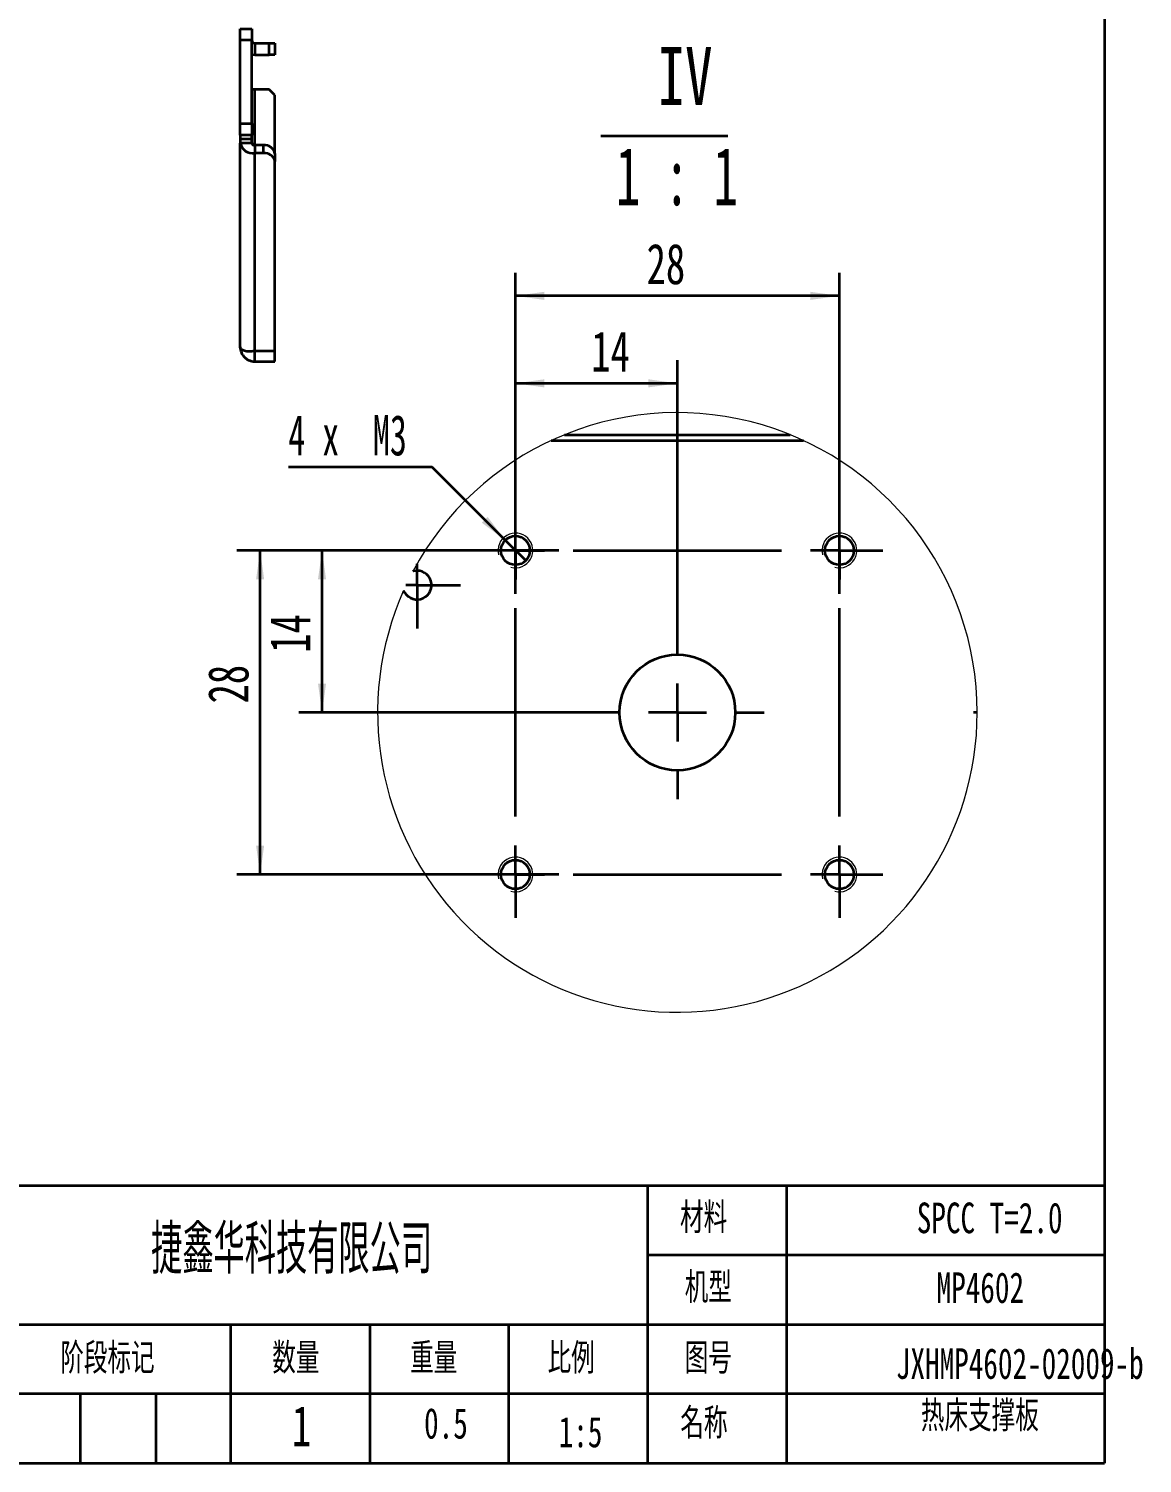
# Model space of a CAD drawing. Header units: millimetres. Extents: x 10 to 515, y -34 to 231.
# Drawn here: x 198.2 to 294.4, y 5.5 to 129.4 of the extents above; entities that cross this region are included whole.
import ezdxf

# ---------------------------------------------------------------- set-up
doc = ezdxf.new("R2010")
doc.units = ezdxf.units.MM
doc.layers.add('FORMAT', color=7, linetype='Continuous', lineweight=35)
doc.layers.add('轮廓实线层', color=7, linetype='Continuous', lineweight=35)
doc.styles.add('SLDTEXTSTYLE0', font='TXT', dxfattribs={"width": 0.7, "bigfont": 'bigfont'})
doc.styles.add('SLDTEXTSTYLE1', font='TXT', dxfattribs={"width": 0.7})
doc.styles.add('SLDTEXTSTYLE2', font='TXT', dxfattribs={"width": 0.579353, "bigfont": 'bigfont'})
doc.styles.add('SLDTEXTSTYLE28', font='TXT', dxfattribs={"width": 0.614286})
doc.styles.add('SLDTEXTSTYLE29', font='TXT', dxfattribs={"width": 0.62})
doc.dimstyles.new('SLDDIMSTYLE11', dxfattribs={"dimtxt": 3.5, "dimasz": 2.5, "dimexe": 0, "dimexo": 0.0625, "dimgap": 0.875, "dimtad": 2, "dimrnd": 1e-09, "dimzin": 12, "dimdsep": 46, "dimtxsty": 'SLDTEXTSTYLE1', "dimsah": 1, "dimcen": 0.09, "dimadec": 0, "dimazin": 3, "dimtfac": 1, "dimtofl": 0, "dimtmove": 0, "dimatfit": 3, "dimfxl": 0, "dimfrac": 2, "dimtolj": 1, "dimtzin": 12, "dimarcsym": 0})
doc.dimstyles.new('SLDDIMSTYLE12', dxfattribs={"dimtxt": 3.5, "dimasz": 2.5, "dimexe": 0, "dimexo": 0.0625, "dimgap": 0.875, "dimtad": 0, "dimtih": 1, "dimtoh": 1, "dimdec": 6, "dimrnd": 1e-09, "dimzin": 12, "dimdsep": 46, "dimtxsty": 'SLDTEXTSTYLE1', "dimblk1": 'NONE', "dimsah": 1, "dimcen": 0, "dimadec": 0, "dimazin": 3, "dimtfac": 1, "dimtmove": 0, "dimatfit": 3, "dimldrblk": 'NONE', "dimfxl": 0, "dimfrac": 2, "dimtolj": 1, "dimtzin": 12, "dimarcsym": 0})

# ---------------------------------------------------------------- blocks, each defined once
blk = doc.blocks.new('SW_NOTE_0_14')
at = {"layer": 'FORMAT', "color": 0, "attachment_point": 2}
for s, insert, char_height, style in [('JXHMP4602-02009-b', (17.12, 3.41), 2.6458, 'SLDTEXTSTYLE1'), ('热床支撑板', (13.67, -1.12), 2.646, 'SLDTEXTSTYLE0')]:
    blk.add_mtext(s, dxfattribs=dict(at, insert=insert, char_height=char_height, style=style))
blk = doc.blocks.new('_D_38')
at = {"layer": 'FORMAT'}
for p, q in [((240.27, 80.58), (240.27, 108.33)), ((268.27, 80.58), (268.27, 108.33)), ((268.27, 106.33), (240.27, 106.33))]:
    blk.add_line(p, q, dxfattribs=at)
for points in [[(240.27, 106.33), (242.77, 105.98), (242.77, 106.68)], [(268.27, 106.33), (265.77, 106.68), (265.77, 105.98)]]:
    blk.add_solid(points, dxfattribs=at)
at = {"layer": 'FORMAT', "insert": (251.61, 110.84), "char_height": 3.5, "attachment_point": 1, "style": 'SLDTEXTSTYLE1'}
blk.add_mtext('28', dxfattribs=at)
blk = doc.blocks.new('_D_39')
at = {"layer": 'FORMAT'}
for p, q in [((244.02, 84.33), (216.21, 84.33)), ((218.21, 56.33), (218.21, 84.33)), ((244.02, 56.33), (216.21, 56.33))]:
    blk.add_line(p, q, dxfattribs=at)
for points in [[(218.21, 84.33), (217.86, 81.83), (218.56, 81.83)], [(218.21, 56.33), (218.56, 58.83), (217.86, 58.83)]]:
    blk.add_solid(points, dxfattribs=at)
at = {"layer": 'FORMAT', "insert": (213.7, 71.11), "char_height": 3.5, "attachment_point": 1, "rotation": 90, "style": 'SLDTEXTSTYLE1'}
blk.add_mtext('28', dxfattribs=at)
blk = doc.blocks.new('_D_40')
at = {"layer": 'FORMAT'}
for p, q in [((240.27, 80.58), (240.27, 100.77)), ((254.27, 77.83), (254.27, 100.77)), ((254.27, 98.77), (240.27, 98.77))]:
    blk.add_line(p, q, dxfattribs=at)
for points in [[(240.27, 98.77), (242.77, 98.42), (242.77, 99.12)], [(254.27, 98.77), (251.77, 99.12), (251.77, 98.42)]]:
    blk.add_solid(points, dxfattribs=at)
at = {"layer": 'FORMAT', "insert": (246.83, 103.28), "char_height": 3.5, "attachment_point": 1, "style": 'SLDTEXTSTYLE1'}
blk.add_mtext('14', dxfattribs=at)
blk = doc.blocks.new('_D_41')
at = {"layer": 'FORMAT'}
for p, q in [((244.02, 84.33), (221.56, 84.33)), ((223.56, 70.33), (223.56, 84.33)), ((246.77, 70.33), (221.56, 70.33))]:
    blk.add_line(p, q, dxfattribs=at)
for points in [[(223.56, 84.33), (223.21, 81.83), (223.91, 81.83)], [(223.56, 70.33), (223.91, 72.83), (223.21, 72.83)]]:
    blk.add_solid(points, dxfattribs=at)
at = {"layer": 'FORMAT', "insert": (219.05, 75.49), "char_height": 3.5, "attachment_point": 1, "rotation": 90, "style": 'SLDTEXTSTYLE1'}
blk.add_mtext('14', dxfattribs=at)
blk = doc.blocks.new('_D_42')
at = {"layer": 'FORMAT'}
for p, q in [((233.07, 91.53), (220.65, 91.53)), ((239.39, 85.21), (233.07, 91.53)), ((241.16, 83.45), (239.39, 85.21))]:
    blk.add_line(p, q, dxfattribs=at)
blk.add_solid([(239.39, 85.21), (237.87, 87.23), (237.37, 86.73)], dxfattribs=at)
at = {"layer": 'FORMAT', "insert": (220.65, 96.04), "char_height": 3.5, "attachment_point": 1, "style": 'SLDTEXTSTYLE28'}
blk.add_mtext('4 x  M3', dxfattribs=at)
blk = doc.blocks.new('_None')
blk = doc.blocks.new('SW_NOTE_0_16')
at = {"layer": 'FORMAT', "color": 0}
blk.add_line((-4.07, -1.22), (6.89, -1.22), dxfattribs=at)
at = {"layer": 'FORMAT', "color": 0, "char_height": 5, "attachment_point": 2}
for s, insert, style in [('IV', (3.2, 6.45), 'SLDTEXTSTYLE1'), ('1 : 1', (2.49, -2.22), 'SLDTEXTSTYLE29')]:
    blk.add_mtext(s, dxfattribs=dict(at, insert=insert, style=style))
blk = doc.blocks.new('SW_CENTERMARKSYMBOL_14')
at = {"layer": 'FORMAT', "color": 0}
for p, q in [((0, 5), (0, 7.5)), ((0, 0), (0, 2.5)), ((-5, 0), (-7.5, 0)), ((0, 0), (-2.5, 0)), ((0, 0), (0, -2.5)), ((0, 0), (2.5, 0)), ((5, 0), (7.5, 0)), ((0, -5), (0, -7.5))]:
    blk.add_line(p, q, dxfattribs=at)
blk = doc.blocks.new('SW_CENTERMARKSYMBOL_15')
at = {"layer": 'FORMAT', "color": 0}
blk.add_line((0, 0), (-0.31, 0), dxfattribs=at)
blk = doc.blocks.new('SW_CENTERMARKSYMBOL_16')
at = {"layer": 'FORMAT', "color": 0}
for p, q in [((0, 0), (0, 1.84)), ((0, 0), (-0.96, 0)), ((0, 0), (0, -2.5)), ((0, 0), (2.5, 0)), ((2.5, 0), (3.75, 0)), ((0, -2.5), (0, -3.75))]:
    blk.add_line(p, q, dxfattribs=at)
blk = doc.blocks.new('SW_CENTERMARKSYMBOL_17')
at = {"layer": 'FORMAT', "color": 0}
for p, q in [((-28, 2.5), (-28, 3.75)), ((0, 2.5), (0, 3.75)), ((-28, 0), (-28, 2.5)), ((0, 0), (0, 2.5)), ((-30.5, 0), (-31.75, 0)), ((-28, 0), (-30.5, 0)), ((-28, 0), (-28, -2.5)), ((-28, 0), (-25.5, 0)), ((-23, 0), (-5, 0)), ((0, 0), (-2.5, 0)), ((0, 0), (0, -2.5)), ((0, 0), (2.5, 0)), ((2.5, 0), (3.75, 0)), ((-28, -23), (-28, -5)), ((0, -23), (0, -5)), ((-28, -28), (-28, -25.5)), ((0, -28), (0, -25.5)), ((-30.5, -28), (-31.75, -28)), ((-28, -28), (-30.5, -28)), ((-28, -28), (-28, -30.5)), ((-28, -28), (-25.5, -28)), ((-23, -28), (-5, -28)), ((0, -28), (-2.5, -28)), ((0, -28), (0, -30.5)), ((0, -28), (2.5, -28)), ((2.5, -28), (3.75, -28)), ((-28, -30.5), (-28, -31.75)), ((0, -30.5), (0, -31.75))]:
    blk.add_line(p, q, dxfattribs=at)

msp = doc.modelspace()

# ---------------------------------------------------------------- linework, layer by layer
at = {"color": 7, "linetype": 'Continuous', "lineweight": 35}
for p, q in [((216.4915915, 129.4153904), (217.4915915, 129.4153904)), ((216.4915915, 128.4153904), (216.4915915, 129.4153904)), ((217.4915915, 129.4153904), (217.4915915, 128.4153904)), ((217.4915915, 128.4153904), (216.4915915, 128.4153904)), ((216.4915915, 121.224923), (216.4915915, 128.4153904)), ((217.4915915, 121.224923), (217.4915915, 128.4153904)), ((217.7415915, 128.1653904), (217.7415915, 127.1653904)), ((217.7415915, 128.1653904), (218.9915915, 128.1653904)), ((218.9915915, 127.1653904), (218.9915915, 128.1653904)), ((218.9915915, 128.1653904), (219.4915915, 128.1653904)), ((219.4915915, 128.1653904), (219.4915915, 127.1653904)), ((217.7415915, 127.1653904), (218.9915915, 127.1653904)), ((219.4915915, 127.1653904), (218.9915915, 127.1653904)), ((217.7415915, 124.1653904), (217.4915915, 124.1653904)), ((217.7415915, 119.3493316), (217.7415915, 124.1653904)), ((218.9915915, 124.1653904), (217.7415915, 124.1653904)), ((219.4915915, 123.6653904), (218.9915915, 124.1653904)), ((219.4915915, 118.6197944), (219.4915915, 123.6653904)), ((216.4915915, 121.224923), (217.4915915, 121.224923)), ((216.4915915, 120.227056), (216.4915915, 121.224923)), ((217.4915915, 121.224923), (217.4915915, 120.227056)), ((217.4915915, 120.227056), (216.4915915, 120.227056)), ((216.4915915, 120.227056), (216.4915915, 119.8622874)), ((217.4915915, 119.8622874), (216.4915915, 119.8622874)), ((216.4915915, 119.8622874), (216.4915915, 119.5203168)), ((217.4915915, 119.5203168), (216.4915915, 119.5203168)), ((216.4915915, 101.9153904), (216.4915915, 119.5203168)), ((217.4915915, 119.8622874), (217.4915915, 120.227056)), ((217.4915915, 119.5203168), (217.4915915, 119.8622874)), ((217.7415915, 119.3493316), (217.7415915, 118.6653904)), ((218.4915915, 119.3493316), (217.7415915, 119.3493316)), ((218.4915915, 118.6653904), (218.4915915, 119.3493316)), ((218.4915915, 118.6653904), (217.7415915, 118.6653904)), ((217.7415915, 101.577743), (217.7415915, 118.6653904)), ((219.4915915, 118.6197944), (219.4915915, 117.9358532)), ((219.4915915, 101.577743), (219.4915915, 117.9358532)), ((217.7415915, 101.577743), (219.4915915, 101.577743)), ((217.7415915, 100.6653904), (217.7415915, 101.577743)), ((217.7415915, 100.6653904), (219.4915915, 100.6653904)), ((219.4915915, 100.6653904), (219.4915915, 101.577743)), ((244.5148166, 94.3299116), (264.0275706, 94.3299116)), ((243.3653709, 93.8299106), (265.1770126, 93.8299106))]:
    msp.add_line(p, q, dxfattribs=at)
at = {"color": 7, "linetype": 'Continuous', "lineweight": 35, "flags": 128}
for points in [[(217.4915915, 127.1906456), (217.4977286, 127.1894088), (217.7415915, 127.1653904)], [(231.7711946, 82.5799139), (231.433944, 82.5335601), (231.4134922, 82.5246753)]]:
    msp.add_lwpolyline(points, dxfattribs=at)
at = {"color": 7, "linetype": 'Continuous', "lineweight": 35}
for centre, radius in [((240.2711962, 84.3299141), 1.2500011), ((268.2711933, 84.3299141), 1.2500011), ((254.2711929, 70.3299131), 5.0000013), ((240.271196, 56.3299114), 1.2499993), ((268.2711932, 56.3299114), 1.2499993)]:
    msp.add_circle(centre, radius, dxfattribs=at)
for centre, radius, start, end in [((217.7415915, 128.4153904), 0.25, 180, 270), ((217.5752714, 119.7634959), 1.1106296, 192.647724432, 278.612615765), ((217.7083275, 119.5689527), 0.2221259, 192.647724432, 278.612615765), ((218.6085354, 118.4594956), 0.8974875, 10.288706791, 97.487008737), ((218.6085354, 117.7755545), 0.8974875, 10.288706791, 97.487008737), ((231.7738092, 81.3312681), 1.2486485, 201.17439251, 90.119976449)]:
    msp.add_arc(centre, radius, start, end, dxfattribs=at)
at = {"color": 7, "linetype": 'Continuous', "lineweight": 18}
for centre, radius, start, end in [((254.2711936, 70.3299119), 25.9072725, 359.99999881, 151.919728508), ((240.2711961, 84.3299094), 1.500001, 254.999159869, 194.999772738), ((268.2712072, 84.3298797), 1.5000068, 254.993952422, 194.998540144), ((254.2711912, 70.3299146), 25.9072749, 155.968782076, 359.999992832), ((240.2711954, 56.3299078), 1.5000001, 254.999178646, 194.999753961), ((268.2712065, 56.3298781), 1.500006, 254.993971196, 194.998521369)]:
    msp.add_arc(centre, radius, start, end, dxfattribs=at)
at = {"color": 7, "linetype": 'Continuous', "lineweight": 35}
for points in [[(217.7415915, 101.577743), (217.576428, 101.534231), (217.416542, 101.5138549), (217.1877389, 101.513326), (217.1157404, 101.518272), (216.9802587, 101.5371735), (216.9162775, 101.5512993), (216.8000613, 101.587425), (216.7483423, 101.6091489), (216.6576235, 101.6588486), (216.6183453, 101.6871672), (216.5556383, 101.7474405), (216.5319378, 101.7793851), (216.4998709, 101.8459143), (216.4915915, 101.8806654), (216.4915915, 101.9153904)], [(216.4915915, 101.9153904), (216.4915915, 101.7502268), (216.5233605, 101.5903408), (216.6179554, 101.3615377), (216.6564923, 101.2895392), (216.7468542, 101.1540576), (216.7991995, 101.0900763), (216.9152945, 100.9738602), (216.9783085, 100.9221412), (217.1137713, 100.8314224), (217.1870525, 100.7921442), (217.3382175, 100.7294371), (217.4161515, 100.7057367), (217.5763548, 100.6736698), (217.6590097, 100.6653904), (217.7415915, 100.6653904)]]:
    msp.add_open_spline(points, degree=3, knots=[0, 0, 0, 0, 0.25, 0.25, 0.375, 0.375, 0.5, 0.5, 0.625, 0.625, 0.75, 0.75, 0.875, 0.875, 1, 1, 1, 1], dxfattribs=at)
at = {"layer": 'FORMAT'}
for p, q in [((156.185568, 29.4508454), (251.685568, 29.4508454)), ((251.685568, 29.4508454), (251.685568, 5.4508454)), ((251.685568, 29.4508454), (291.185568, 29.4508454)), ((263.685568, 29.4508454), (263.685568, 5.4508454)), ((251.685568, 23.4508454), (291.185568, 23.4508454)), ((156.185568, 17.4508454), (291.185568, 17.4508454)), ((215.685568, 5.4508454), (215.685568, 17.4508454)), ((227.685568, 17.4508454), (227.685568, 5.4508454)), ((239.685568, 17.4508454), (239.685568, 5.4508454)), ((291.185568, 11.4508454), (196.185568, 11.4508454)), ((202.685568, 5.4508454), (202.685568, 11.4508454)), ((209.185568, 11.4508454), (209.185568, 5.4508454))]:
    msp.add_line(p, q, dxfattribs=at)
at = {"layer": '轮廓实线层'}
for p in [(291.185568, 205.4508454), (14.185568, 5.4508454)]:
    msp.add_line(p, (291.185568, 5.4508454), dxfattribs=at)

# ---------------------------------------------------------------- block references
at = {"layer": 'FORMAT'}
for name, p in [('SW_NOTE_0_16', (251.7327285, 121.3805496)), ('SW_CENTERMARKSYMBOL_17', (268.271194, 84.3299137)), ('SW_CENTERMARKSYMBOL_16', (231.7711946, 81.3299113)), ('SW_CENTERMARKSYMBOL_14', (254.2711917, 70.3299114)), ('SW_CENTERMARKSYMBOL_15', (280.1784661, 70.3299114)), ('SW_NOTE_0_14', (266.7388039, 11.9824988))]:
    msp.add_blockref(name, p, dxfattribs=at)

# ---------------------------------------------------------------- texts
for s, insert, char_height, attachment_point, style in [('材料', (254.5004448, 27.9810184), 2.64583333, 1, 'SLDTEXTSTYLE0'), ('SPCC T=2.0', (281.2546232, 27.9810184), 2.64583333, 2, 'SLDTEXTSTYLE1'), ('捷鑫华科技有限公司', (208.7875155, 26.0648544), 4.23333333, 1, 'SLDTEXTSTYLE2'), ('机型', (254.9053539, 21.9570748), 2.64583333, 1, 'SLDTEXTSTYLE0'), ('MP4602', (280.4481385, 21.9570748), 2.64583333, 2, 'SLDTEXTSTYLE1'), ('阶段标记', (200.9403948, 15.8516456), 2.64583333, 1, 'SLDTEXTSTYLE0'), ('数量', (219.2614749, 15.8516456), 2.64583333, 1, 'SLDTEXTSTYLE0'), ('重量', (231.1731646, 15.8516456), 2.64583333, 1, 'SLDTEXTSTYLE0'), ('比例', (243.0583908, 15.8516456), 2.64583333, 1, 'SLDTEXTSTYLE0'), ('图号', (254.9053539, 15.8516456), 2.64583333, 1, 'SLDTEXTSTYLE0'), ('1', (220.957964, 10.4197573), 3.5, 1, 'SLDTEXTSTYLE1'), ('0.5', (234.2685447, 10.2315951), 2.64583333, 2, 'SLDTEXTSTYLE1'), ('名称', (254.5224359, 10.2315951), 2.64583333, 1, 'SLDTEXTSTYLE0'), ('1:5', (245.898339, 9.4833778), 2.64583333, 2, 'SLDTEXTSTYLE1')]:
    msp.add_mtext(s, dxfattribs=dict(at, insert=insert, char_height=char_height, attachment_point=attachment_point, style=style))

# ---------------------------------------------------------------- dimensions: what is measured, and where the dimension line sits
for base, p1, picture, middle in [((240.2711925, 106.3299127), (268.2711925, 80.5799127), '_D_38', (253.1389799, 106.3299127)), ((240.2711925, 98.7659684), (254.2711925, 77.8299127), '_D_40', (248.3678016, 98.7659684))]:
    dim = msp.add_linear_dim(base=base, p1=p1, p2=(240.2711925, 80.5799127), dimstyle='SLDDIMSTYLE11', dxfattribs=at)
    dim.commit()
    dim.dimension.update_dxf_attribs({"geometry": picture, "text_midpoint": middle, "dimtype": 160})
dim = msp.add_diameter_dim_2p(p1=(241.1554886, 83.446442), p2=(239.3868964, 85.2133834), text='4 x  M3\\P', dimstyle='SLDDIMSTYLE12', override={"dimpost": '<>'}, dxfattribs=at)
dim.commit()
dim.dimension.update_dxf_attribs({"geometry": '_D_42', "text_midpoint": (226.0630534, 93.6924837), "dimtype": 163})
for base, p1, picture, middle in [((218.2070626, 84.3299127), (244.0211925, 56.3299127), '_D_39', (218.2070626, 72.644349)), ((223.5630534, 84.3299127), (246.7711925, 70.3299127), '_D_41', (223.5630534, 77.0273306))]:
    dim = msp.add_linear_dim(base=base, p1=p1, p2=(244.0211925, 84.3299127), angle=90, dimstyle='SLDDIMSTYLE11', dxfattribs=at)
    dim.commit()
    dim.dimension.update_dxf_attribs({"geometry": picture, "text_midpoint": middle, "dimtype": 160})

doc.saveas('drawing.dxf')
